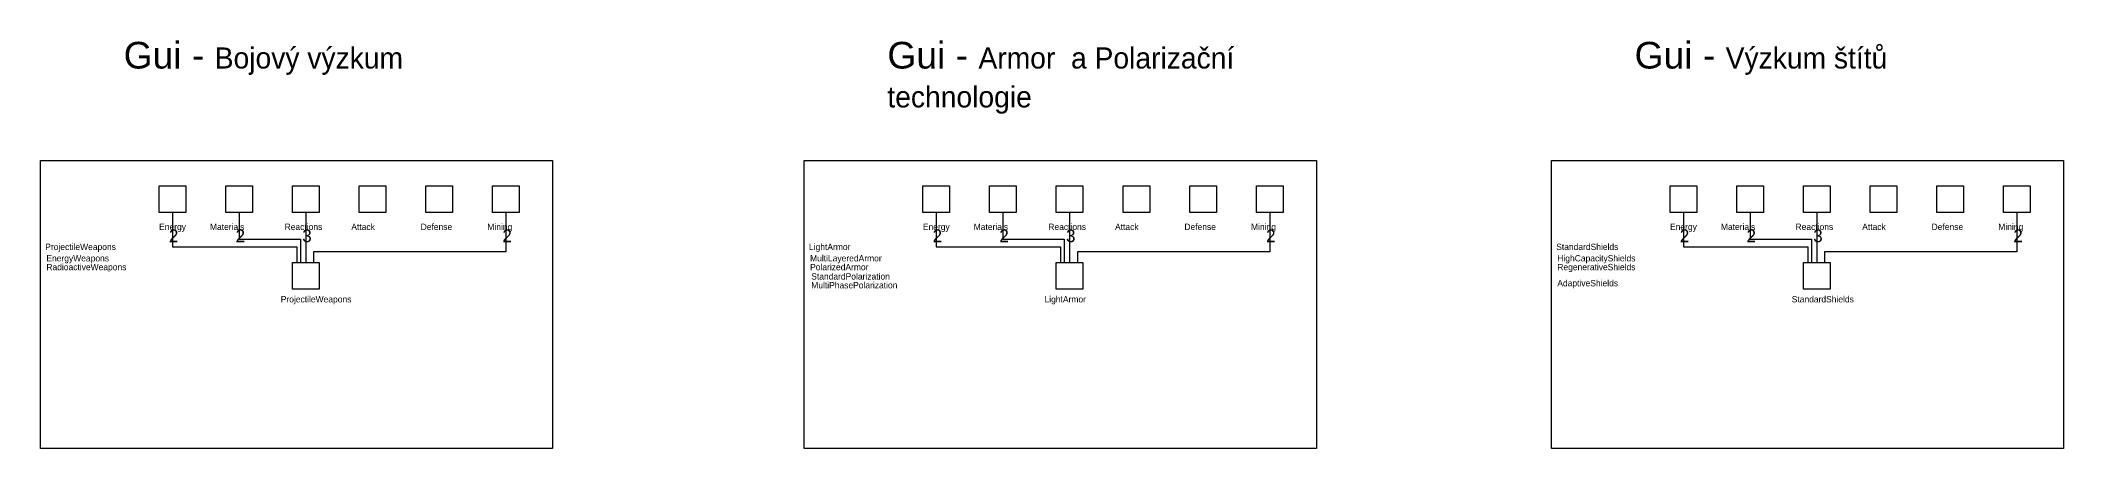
# Model space of a CAD drawing. Header units: millimetres. Extents: x 33057 to 249580, y -15894 to 47997.
# Drawn here: x 63393 to 70977, y -658 to 873 of the extents above; entities that cross this region are included whole.
import ezdxf

# ---------------------------------------------------------------- set-up
doc = ezdxf.new("R2010")
doc.units = ezdxf.units.MM
for name, color, linetype in [('Kce', 9, 'Continuous'), ('Prvky', 103, 'Continuous'), ('základní', 4, 'Continuous')]:
    doc.layers.add(name, color=color, linetype=linetype)
doc.layers.add('Layer2', color=231, linetype='Continuous', plot=False)
doc.layers.add('Obrys', color=253, linetype='Continuous', lineweight=30)
doc.styles.get("Standard").update_dxf_attribs({"font": 'arial.ttf'})

msp = doc.modelspace()

# ---------------------------------------------------------------- linework, layer by layer
at = {"layer": 'Kce'}
for p, q in [((63837.8, 327.5), (63937.8, 327.5)), ((63937.8, 327.5), (63937.8, 227.5)), ((64087.8, 327.5), (64187.8, 327.5)), ((64187.8, 327.5), (64187.8, 227.5)), ((64337.8, 327.5), (64437.8, 327.5)), ((64437.8, 327.5), (64437.8, 227.5)), ((64587.8, 327.5), (64687.8, 327.5)), ((64687.8, 327.5), (64687.8, 227.5)), ((64837.8, 327.5), (64937.8, 327.5)), ((64937.8, 327.5), (64937.8, 227.5)), ((65087.8, 327.5), (65187.8, 327.5)), ((65187.8, 327.5), (65187.8, 227.5)), ((66700.9, 327.5), (66800.9, 327.5)), ((66800.9, 327.5), (66800.9, 227.5)), ((66950.9, 327.5), (67050.9, 327.5)), ((67050.9, 327.5), (67050.9, 227.5)), ((67200.9, 327.5), (67300.9, 327.5)), ((67300.9, 327.5), (67300.9, 227.5)), ((67450.9, 327.5), (67550.9, 327.5)), ((67550.9, 327.5), (67550.9, 227.5)), ((67700.9, 327.5), (67800.9, 327.5)), ((67800.9, 327.5), (67800.9, 227.5)), ((67950.9, 327.5), (68050.9, 327.5)), ((68050.9, 327.5), (68050.9, 227.5)), ((69502, 327.5), (69602, 327.5)), ((69602, 327.5), (69602, 227.5)), ((69752, 327.5), (69852, 327.5)), ((69852, 327.5), (69852, 227.5)), ((70002, 327.5), (70102, 327.5)), ((70102, 327.5), (70102, 227.5)), ((70252, 327.5), (70352, 327.5)), ((70352, 327.5), (70352, 227.5)), ((70502, 327.5), (70602, 327.5)), ((70602, 327.5), (70602, 227.5)), ((70752, 327.5), (70852, 327.5)), ((70852, 327.5), (70852, 227.5)), ((64437.8, 39.5), (64437.8, -60.5)), ((67300.9, 39.5), (67300.9, -60.5)), ((70102, 39.5), (70102, -60.5))]:
    msp.add_line(p, q, dxfattribs=at)
at = {"layer": 'Layer2'}
for p, q in [((63887.8, 227.5), (63887.8, 99.1)), ((64137.8, 227.5), (64137.8, 127.2)), ((64387.8, 227.5), (64387.8, 39.5)), ((65137.8, 227.5), (65137.8, 79.4)), ((66750.9, 227.5), (66750.9, 99.1)), ((67000.9, 227.5), (67000.9, 127.2)), ((67250.9, 227.5), (67250.9, 39.5)), ((68000.9, 227.5), (68000.9, 79.4)), ((69552, 227.5), (69552, 99.1)), ((69802, 227.5), (69802, 127.2)), ((70052, 227.5), (70052, 39.5)), ((70802, 227.5), (70802, 79.4)), ((63887.8, 99.1), (64353.4, 99.1)), ((64137.8, 127.2), (64367.5, 127.2)), ((64353.4, 99.1), (64353.4, 39.5)), ((64367.5, 127.2), (64367.5, 39.5)), ((65137.8, 79.4), (64416.7, 79.4)), ((64416.7, 79.4), (64416.7, 39.5)), ((66750.9, 99.1), (67216.6, 99.1)), ((67000.9, 127.2), (67230.6, 127.2)), ((67216.6, 99.1), (67216.6, 39.5)), ((67230.6, 127.2), (67230.6, 39.5)), ((68000.9, 79.4), (67279.8, 79.4)), ((67279.8, 79.4), (67279.8, 39.5)), ((69552, 99.1), (70017.7, 99.1)), ((69802, 127.2), (70031.8, 127.2)), ((70017.7, 99.1), (70017.7, 39.5)), ((70031.8, 127.2), (70031.8, 39.5)), ((70802, 79.4), (70080.9, 79.4)), ((70080.9, 79.4), (70080.9, 39.5))]:
    msp.add_line(p, q, dxfattribs=at)
at = {"layer": 'Obrys'}
for points in [[(63392.6, 421.8), (65312.6, 421.8), (65312.6, -658.2), (63392.6, -658.2)], [(66255.7, 421.8), (68175.7, 421.8), (68175.7, -658.2), (66255.7, -658.2)], [(69056.9, 421.8), (70976.9, 421.8), (70976.9, -658.2), (69056.9, -658.2)], [(63837.8, 327.5), (63937.8, 327.5), (63937.8, 227.5), (63837.8, 227.5)], [(64087.8, 327.5), (64187.8, 327.5), (64187.8, 227.5), (64087.8, 227.5)], [(64337.8, 327.5), (64437.8, 327.5), (64437.8, 227.5), (64337.8, 227.5)], [(64587.8, 327.5), (64687.8, 327.5), (64687.8, 227.5), (64587.8, 227.5)], [(64837.8, 327.5), (64937.8, 327.5), (64937.8, 227.5), (64837.8, 227.5)], [(65087.8, 327.5), (65187.8, 327.5), (65187.8, 227.5), (65087.8, 227.5)], [(66700.9, 327.5), (66800.9, 327.5), (66800.9, 227.5), (66700.9, 227.5)], [(66950.9, 327.5), (67050.9, 327.5), (67050.9, 227.5), (66950.9, 227.5)], [(67200.9, 327.5), (67300.9, 327.5), (67300.9, 227.5), (67200.9, 227.5)], [(67450.9, 327.5), (67550.9, 327.5), (67550.9, 227.5), (67450.9, 227.5)], [(67700.9, 327.5), (67800.9, 327.5), (67800.9, 227.5), (67700.9, 227.5)], [(67950.9, 327.5), (68050.9, 327.5), (68050.9, 227.5), (67950.9, 227.5)], [(69502, 327.5), (69602, 327.5), (69602, 227.5), (69502, 227.5)], [(69752, 327.5), (69852, 327.5), (69852, 227.5), (69752, 227.5)], [(70002, 327.5), (70102, 327.5), (70102, 227.5), (70002, 227.5)], [(70252, 327.5), (70352, 327.5), (70352, 227.5), (70252, 227.5)], [(70502, 327.5), (70602, 327.5), (70602, 227.5), (70502, 227.5)], [(70752, 327.5), (70852, 327.5), (70852, 227.5), (70752, 227.5)], [(64337.8, 39.5), (64437.8, 39.5), (64437.8, -60.5), (64337.8, -60.5)], [(67200.9, 39.5), (67300.9, 39.5), (67300.9, -60.5), (67200.9, -60.5)], [(70002, 39.5), (70102, 39.5), (70102, -60.5), (70002, -60.5)]]:
    msp.add_lwpolyline(points, close=True, dxfattribs=at)
at = {"layer": 'základní'}
for p, q in [((63392.6, -658.2), (63392.6, 421.8)), ((63392.6, 421.8), (65312.6, 421.8)), ((65312.6, 421.8), (65312.6, -658.2)), ((66255.7, -658.2), (66255.7, 421.8)), ((66255.7, 421.8), (68175.7, 421.8)), ((68175.7, 421.8), (68175.7, -658.2)), ((69056.9, -658.2), (69056.9, 421.8)), ((69056.9, 421.8), (70976.9, 421.8)), ((70976.9, 421.8), (70976.9, -658.2)), ((65312.6, -658.2), (63392.6, -658.2)), ((68175.7, -658.2), (66255.7, -658.2)), ((70976.9, -658.2), (69056.9, -658.2))]:
    msp.add_line(p, q, dxfattribs=at)

# ---------------------------------------------------------------- texts
at = {"layer": 'Obrys', "char_height": 100, "attachment_point": 1}
for s, insert in [('Gui - {\\fCascadia Mono|b0|i0|c238|p49;\\H0.79167x;\\C96;\\c32768;Bojový výzkum}', (63704.4, 867.3)), ('Gui - {\\fCascadia Mono|b0|i0|c238|p49;\\H0.79167x;\\C96;\\c32768;Armor  a Polarizační technologie}', (66567.5, 867.3)), ('Gui - {\\fCascadia Mono|b0|i0|c238|p49;\\H0.79167x;\\C96;\\c32768;Výzkum štítů}', (69368.7, 867.3))]:
    msp.add_mtext_dynamic_manual_height_columns(s, width=1557.371, gutter_width=12.5, heights=[347.9], dxfattribs=dict(at, insert=insert))
at = {"layer": 'Prvky', "char_height": 30, "attachment_point": 1}
for s, width, heights, insert in [('{\\fCascadia Mono|b0|i0|c238|p49;\\H0.79167x;\\C5;ProjectileWeapons}', 184.934, [40.3], (63410.6, 110.3)), ('{\\fCascadia Mono|b0|i0|c238|p49;\\H0.79167x;\\C5;LightArmor}', 151.558, [0], (66273.8, 110.3)), ('{\\fCascadia Mono|b0|i0|c238|p49;\\H0.79167x;StandardShields}', 151.558, [0], (69074.9, 110.3)), ('{\\fCascadia Mono|b0|i0|c238|p49;\\H0.79167x;\\C5;ProjectileWeapons}', 184.934, [40.3], (64293.5, -86.2)), ('{\\fCascadia Mono|b0|i0|c238|p49;\\H0.79167x;\\C5;LightArmor}', 151.558, [0], (67156.7, -86.2)), ('{\\fCascadia Mono|b0|i0|c238|p49;\\H0.79167x;StandardShields}', 151.558, [0], (69957.8, -86.2))]:
    msp.add_mtext_dynamic_manual_height_columns(s, width=width, gutter_width=12.5, heights=heights, dxfattribs=dict(at, insert=insert))
at = {"layer": 'základní', "attachment_point": 1}
for s, width, heights, insert, char_height in [('{\\fCascadia Mono|b0|i0|c238|p49;\\H0.79167x;Energy}', 151.558, [0], (63837.5, 185.4), 30), ('{\\fCascadia Mono|b0|i0|c238|p49;\\H0.79167x;2}', 41.455, [34], (63874.2, 163.5), 60), ('{\\fCascadia Mono|b0|i0|c238|p49;\\H0.79167x;\\C5;Materials}', 229.626, [0], (64028.1, 185.4), 30), ('{\\fCascadia Mono|b0|i0|c238|p49;\\H0.79167x;2}', 41.455, [34], (64124.2, 163.5), 60), ('{\\fCascadia Mono|b0|i0|c238|p49;\\H0.79167x;\\C5;Reactions}', 229.626, [0], (64307.9, 185.4), 30), ('{\\fCascadia Mono|b0|i0|c238|p49;\\H0.79167x;3}', 41.455, [34], (64374.2, 163.5), 60), ('{\\fCascadia Mono|b0|i0|c238|p49;\\H0.79167x;\\C5;Attack}', 229.626, [0], (64557.9, 185.4), 30), ('{\\fCascadia Mono|b0|i0|c238|p49;\\H0.79167x;Defense}', 229.626, [0], (64817.9, 185.4), 30), ('{\\fCascadia Mono|b0|i0|c238|p49;\\H0.79167x;Mining}', 229.626, [0], (65067.9, 185.4), 30), ('{\\fCascadia Mono|b0|i0|c238|p49;\\H0.79167x;2}', 41.455, [34], (65124.2, 163.5), 60), ('{\\fCascadia Mono|b0|i0|c238|p49;\\H0.79167x;Energy}', 151.558, [0], (66700.6, 185.4), 30), ('{\\fCascadia Mono|b0|i0|c238|p49;\\H0.79167x;2}', 41.455, [34], (66737.3, 163.5), 60), ('{\\fCascadia Mono|b0|i0|c238|p49;\\H0.79167x;\\C5;Materials}', 229.626, [0], (66891.2, 185.4), 30), ('{\\fCascadia Mono|b0|i0|c238|p49;\\H0.79167x;2}', 41.455, [34], (66987.3, 163.5), 60), ('{\\fCascadia Mono|b0|i0|c238|p49;\\H0.79167x;\\C5;Reactions}', 229.626, [0], (67171, 185.4), 30), ('{\\fCascadia Mono|b0|i0|c238|p49;\\H0.79167x;3}', 41.455, [34], (67237.3, 163.5), 60), ('{\\fCascadia Mono|b0|i0|c238|p49;\\H0.79167x;\\C5;Attack}', 229.626, [0], (67421, 185.4), 30), ('{\\fCascadia Mono|b0|i0|c238|p49;\\H0.79167x;Defense}', 229.626, [0], (67681, 185.4), 30), ('{\\fCascadia Mono|b0|i0|c238|p49;\\H0.79167x;Mining}', 229.626, [0], (67931, 185.4), 30), ('{\\fCascadia Mono|b0|i0|c238|p49;\\H0.79167x;2}', 41.455, [34], (67987.3, 163.5), 60), ('{\\fCascadia Mono|b0|i0|c238|p49;\\H0.79167x;Energy}', 151.558, [0], (69501.7, 185.4), 30), ('{\\fCascadia Mono|b0|i0|c238|p49;\\H0.79167x;2}', 41.455, [34], (69538.5, 163.5), 60), ('{\\fCascadia Mono|b0|i0|c238|p49;\\H0.79167x;\\C5;Materials}', 229.626, [0], (69692.3, 185.4), 30), ('{\\fCascadia Mono|b0|i0|c238|p49;\\H0.79167x;2}', 41.455, [34], (69788.5, 163.5), 60), ('{\\fCascadia Mono|b0|i0|c238|p49;\\H0.79167x;\\C5;Reactions}', 229.626, [0], (69972.1, 185.4), 30), ('{\\fCascadia Mono|b0|i0|c238|p49;\\H0.79167x;3}', 41.455, [34], (70038.5, 163.5), 60), ('{\\fCascadia Mono|b0|i0|c238|p49;\\H0.79167x;\\C5;Attack}', 229.626, [0], (70222.1, 185.4), 30), ('{\\fCascadia Mono|b0|i0|c238|p49;\\H0.79167x;Defense}', 229.626, [0], (70482.2, 185.4), 30), ('{\\fCascadia Mono|b0|i0|c238|p49;\\H0.79167x;Mining}', 229.626, [0], (70732.2, 185.4), 30), ('{\\fCascadia Mono|b0|i0|c238|p49;\\H0.79167x;2}', 41.455, [34], (70788.5, 163.5), 60), ('{\\fCascadia Mono|b0|i0|c238|p49;\\H0.79167x;EnergyWeapons}', 229.626, [0], (63414.8, 67.6), 30), ('{\\fCascadia Mono|b0|i0|c238|p49;\\H0.79167x;RadioactiveWeapons}', 229.626, [0], (63414.8, 34.5), 30), ('{\\fCascadia Mono|b0|i0|c238|p49;\\H0.79167x;MultiLayeredArmor}', 229.626, [0], (66277.9, 67.6), 30), ('{\\fCascadia Mono|b0|i0|c238|p49;\\H0.79167x;PolarizedArmor}', 229.626, [0], (66277.9, 34.5), 30), ('{\\fCascadia Mono|b0|i0|c238|p49;\\H0.79167x;StandardPolarization}', 229.626, [0], (66282.1, -0.5), 30), ('{\\fCascadia Mono|b0|i0|c238|p49;\\H0.79167x;HighCapacityShields}', 229.626, [0], (69079.1, 67.6), 30), ('{\\fCascadia Mono|b0|i0|c238|p49;\\H0.79167x;RegenerativeShields}', 229.626, [0], (69079.1, 34.5), 30), ('{\\fCascadia Mono|b0|i0|c238|p49;\\H0.79167x;MultiPhasePolarization}', 229.626, [0], (66282.1, -33.6), 30), ('{\\fCascadia Mono|b0|i0|c238|p49;\\H0.79167x;AdaptiveShields}', 229.626, [0], (69079.1, -25.9), 30)]:
    msp.add_mtext_dynamic_manual_height_columns(s, width=width, gutter_width=12.5, heights=heights, dxfattribs=dict(at, insert=insert, char_height=char_height))

doc.saveas('drawing.dxf')
